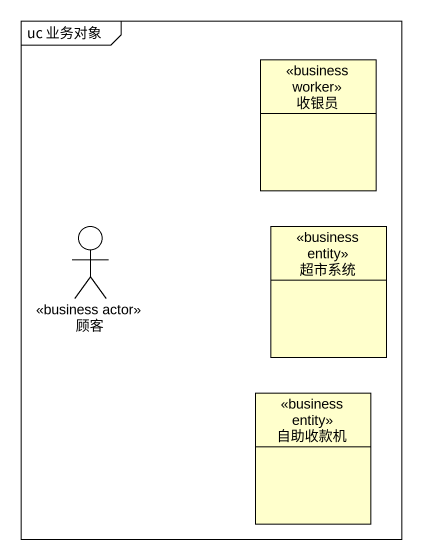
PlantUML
@startuml
mainframe uc 业务对象
allowmixing
hide circle
hide empty members
class 收银员 <<business worker>>
actor 顾客 <<business actor>>
class 超市系统 <<business entity>>
class 自助收款机 <<business entity>>
@enduml
